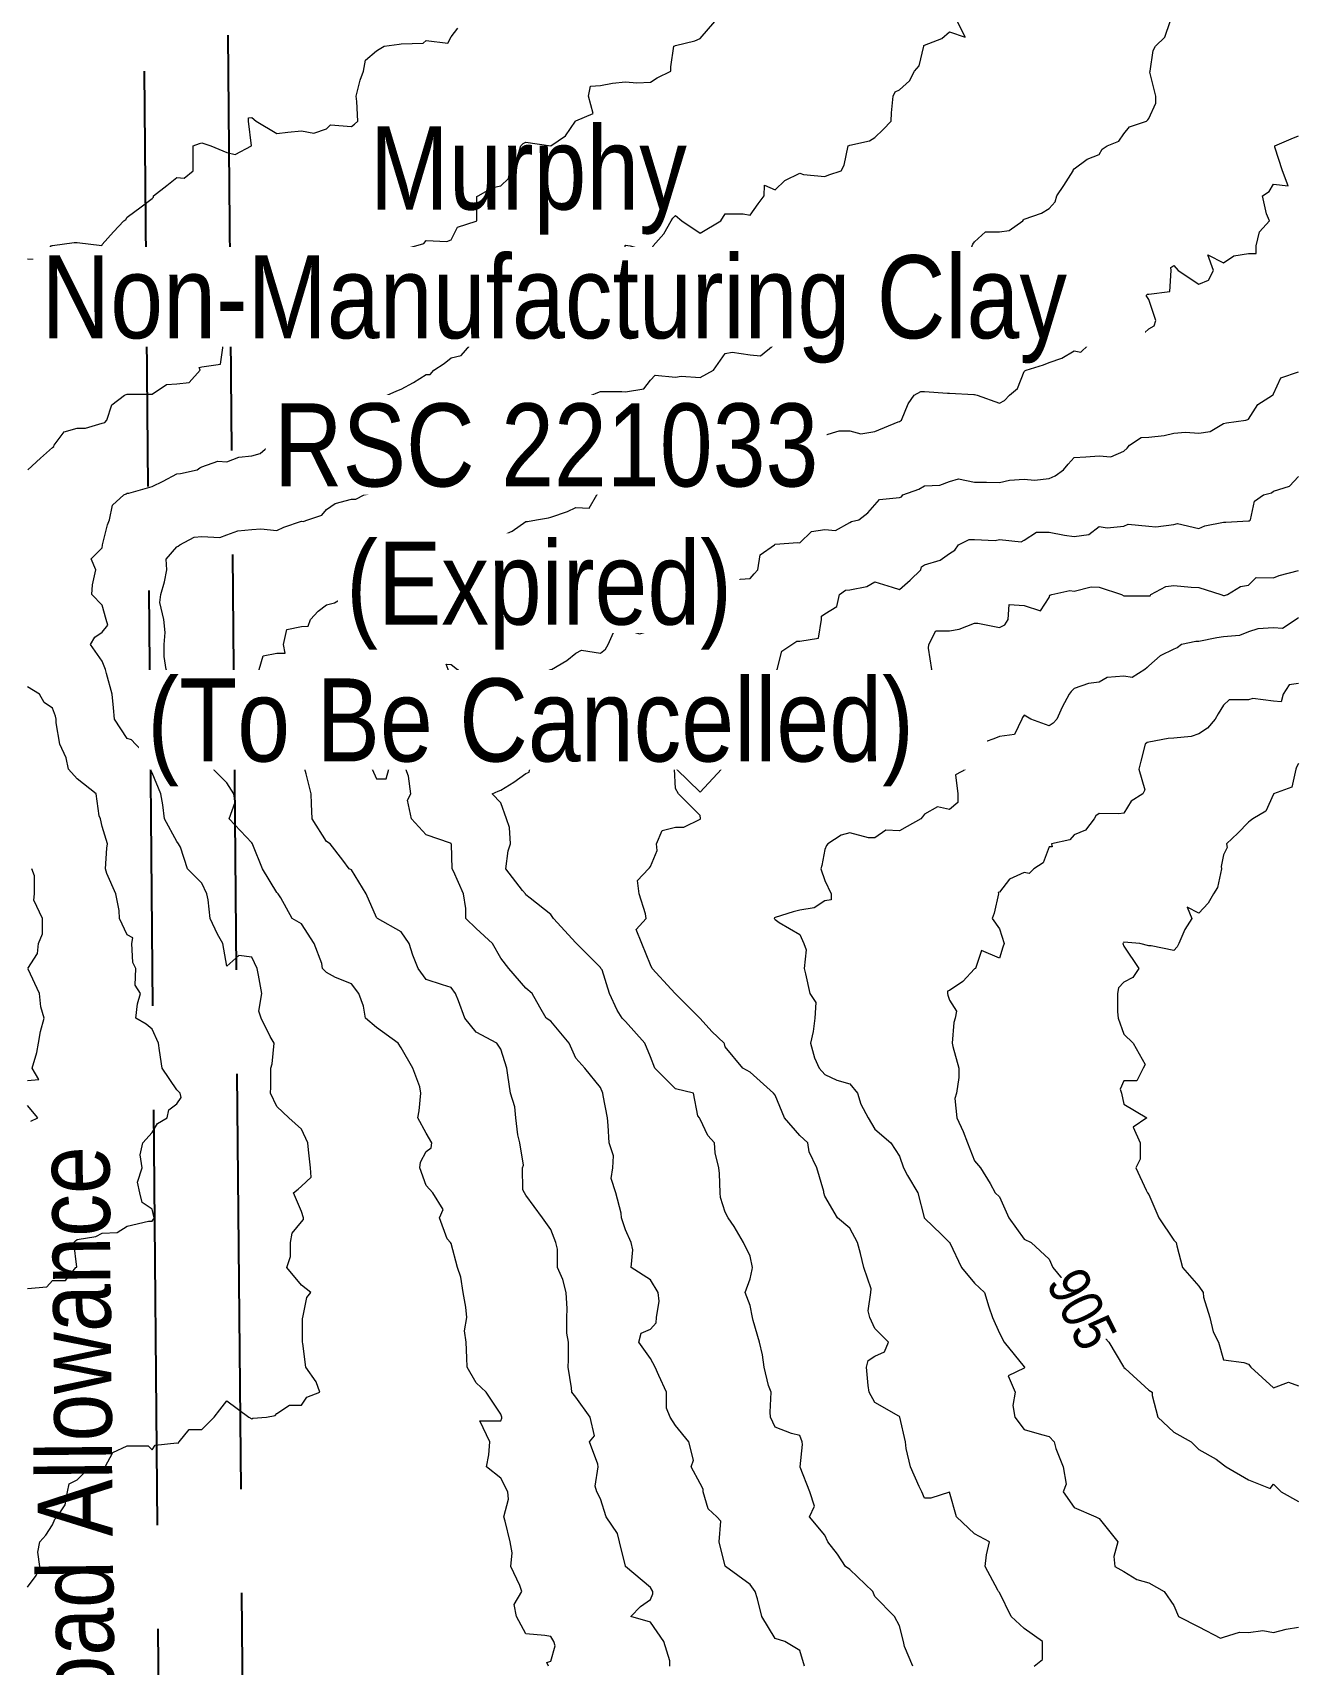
# Model space of a CAD drawing. Extents: x 537850 to 541798, y 6045627 to 6050132.
# Drawn here: x 540698.9 to 540851.3, y 6047220.2 to 6047416.6 of the extents above; entities that cross this region are included whole.
import ezdxf
from ezdxf.enums import TextEntityAlignment as Align

# ---------------------------------------------------------------- set-up
doc = ezdxf.new("R2010")
doc.units = 0
doc.header["$LTSCALE"] = 5
doc.linetypes.add('DASHED2', pattern=[9.525, 6.35, -3.175])
doc.linetypes.add('foc-UNSURVEYED', pattern=[12.5, 10, -2.5])
doc.layers.add('C-WS-T', color=13, linetype='Continuous', lineweight=9)
doc.layers.add('Contour_Line_Intermediate', color=7, linetype='DASHED2', true_color=0xd9d9d9)
doc.layers.add('Contour_Line_Major', color=7, linetype='Continuous', true_color=0x6b6b6b)
doc.layers.add('L-ROAD-T', color=7, linetype='Continuous')
doc.layers.add('L-USEC', color=7, linetype='foc-UNSURVEYED')
doc.styles.add('80L', font='ARIALN.TTF', dxfattribs={"height": 10})
doc.styles.get("Standard").update_dxf_attribs({"font": 'ARIALN.TTF'})

msp = doc.modelspace()

# ---------------------------------------------------------------- linework, layer by layer
at = {"layer": 'Contour_Line_Intermediate', "linetype": 'Continuous', "lineweight": 13, "flags": 128}
for points, elevation in [([(540698.292, 6047229.545), (540699.349, 6047230.954), (540699.789, 6047232.011), (540699.553, 6047233.749), (540699.787, 6047235.011), (540700.51, 6047235.792), (540701.292, 6047237.04), (540701.569, 6047237.733), (540701.846, 6047238.011), (540702.843, 6047239.459), (540703.125, 6047241.01), (540703.32, 6047241.982), (540704.291, 6047242.468), (540705.063, 6047243.239), (540707.291, 6047243.753), (540708.029, 6047243.272), (540707.642, 6047244.01), (540708.553, 6047245.748), (540710.291, 6047246.535), (540712.816, 6047246.535), (540713.291, 6047246.06), (540713.681, 6047246.62), (540716.291, 6047246.898), (540716.428, 6047246.873), (540716.538, 6047247.01), (540717.768, 6047248.533), (540719.291, 6047248.533), (540720.031, 6047249.27), (540720.774, 6047250.01), (540721.437, 6047250.863), (540722.291, 6047251.96), (540724.945, 6047250.01), (540725.29, 6047249.78), (540725.403, 6047249.897), (540727.065, 6047250.01), (540728.115, 6047250.185), (540728.29, 6047250.419), (540729.845, 6047251.455), (540731.29, 6047251.455), (540731.911, 6047252.388), (540733.505, 6047253.01), (540733.048, 6047254.252), (540731.789, 6047256.01), (540731.422, 6047258.878), (540731.392, 6047259.01), (540731.392, 6047261.908), (540731.444, 6047262.009), (540731.913, 6047264.387), (540732.383, 6047265.009), (540731.29, 6047265.875), (540729.511, 6047268.009), (540729.956, 6047269.343), (540729.956, 6047271.009), (540730.143, 6047272.157), (540731.29, 6047273.491), (540731.507, 6047273.792), (540731.508, 6047274.009), (540731.29, 6047274.75), (540730.322, 6047277.009), (540730.858, 6047277.441), (540731.29, 6047277.788), (540732.431, 6047278.868), (540732.36, 6047280.008), (540732.119, 6047282.179), (540732.027, 6047283.008), (540731.29, 6047284.669), (540729.759, 6047286.008), (540728.29, 6047287.408), (540727.556, 6047289.008), (540727.599, 6047289.699), (540727.599, 6047292.008), (540727.756, 6047292.542), (540728.003, 6047295.008), (540727.501, 6047295.797), (540726.438, 6047298.008), (540726.136, 6047298.853), (540726.51, 6047301.007), (540726.092, 6047303.206), (540725.94, 6047304.007), (540725.29, 6047305.365), (540723.717, 6047305.581), (540722.291, 6047304.3), (540721.807, 6047307.007), (540721.163, 6047308.135), (540720.267, 6047310.007), (540720.03, 6047312.268), (540719.876, 6047313.007), (540719.291, 6047314.275), (540717.559, 6047316.007), (540716.694, 6047318.604), (540716.47, 6047319.007), (540716.291, 6047319.303), (540714.779, 6047322.006), (540714.605, 6047323.692), (540714.36, 6047325.006), (540713.291, 6047327.547), (540713.138, 6047327.853), (540713.032, 6047328.006), (540712.285, 6047330), (540711.279, 6047331.006), (540710.809, 6047331.523), (540710.291, 6047331.685), (540708.782, 6047334.006), (540708.651, 6047335.365), (540708.501, 6047337.006), (540707.793, 6047339.504), (540707.683, 6047340.006), (540707.291, 6047340.993), (540705.898, 6047343.005), (540706.404, 6047343.892), (540707.291, 6047344.464), (540707.971, 6047345.325), (540707.769, 6047346.005), (540707.291, 6047347.745), (540706.031, 6047349.005), (540706.135, 6047350.161), (540706.501, 6047352.005), (540705.974, 6047353.322), (540707.291, 6047354.639), (540707.329, 6047354.967), (540707.343, 6047355.005), (540707.908, 6047357.388), (540708.18, 6047358.005), (540708.532, 6047359.764), (540709.872, 6047361.005), (540710.156, 6047361.139), (540710.291, 6047361.213), (540710.51, 6047361.223), (540713.291, 6047362.018), (540714.631, 6047362.664), (540716.291, 6047363.556), (540716.708, 6047363.587), (540718.714, 6047364.004), (540719.05, 6047364.245), (540719.291, 6047364.365), (540721.21, 6047365.085), (540722.291, 6047364.995), (540723.748, 6047365.546), (540725.29, 6047365.705), (540726.316, 6047365.979), (540727.456, 6047367.004), (540728.29, 6047367.477), (540729.566, 6047368.28), (540731.29, 6047369.274), (540733.319, 6047369.033), (540734.29, 6047369.403), (540735.662, 6047370.004), (540736.476, 6047370.818), (540737.29, 6047371.795), (540738.631, 6047371.663), (540740.29, 6047371.874), (540740.985, 6047372.308), (540741.582, 6047373.004), (540742.762, 6047373.532), (540743.29, 6047373.722), (540744.771, 6047374.523), (540746.289, 6047375.494), (540746.787, 6047375.506), (540747.211, 6047376.004), (540748.459, 6047376.834), (540749.289, 6047377.503), (540750.49, 6047377.803), (540751.541, 6047379.004), (540751.99, 6047379.303), (540752.289, 6047379.289), (540755.004, 6047379.289), (540755.289, 6047379.431), (540756.742, 6047380.55), (540758.289, 6047381.741), (540758.505, 6047381.788), (540758.813, 6047382.004), (540760.115, 6047383.177), (540761.289, 6047383.477), (540762.33, 6047383.962), (540764.289, 6047384.805), (540764.505, 6047384.787), (540766.676, 6047385.003), (540767.241, 6047385.051), (540767.288, 6047385.616), (540767.459, 6047387.833), (540770.288, 6047387.833), (540770.403, 6047387.889), (540770.905, 6047388.003), (540770.288, 6047390.39), (540770.237, 6047391.003), (540770.262, 6047391.029), (540770.288, 6047391.061), (540770.834, 6047391.003), (540773.288, 6047390.314), (540773.518, 6047390.774), (540773.594, 6047391.003), (540774.881, 6047392.41), (540775.783, 6047394.003), (540775.995, 6047394.295), (540776.288, 6047394.62), (540777.082, 6047394.003), (540779.288, 6047392.493), (540781.753, 6047394.003), (540782.288, 6047394.841), (540784.45, 6047394.841), (540785.288, 6047394.673), (540786.27, 6047396.02), (540786.988, 6047397.003), (540787.007, 6047398.284), (540788.287, 6047397.715), (540789.455, 6047398.836), (540791.287, 6047399.724), (540791.725, 6047399.565), (540794.287, 6047399.342), (540794.758, 6047399.531), (540796.24, 6047400.003), (540796.595, 6047400.694), (540797.068, 6047403.003), (540797.215, 6047403.075), (540797.287, 6047403.085), (540799.657, 6047403.632), (540800.287, 6047404.01), (540801.283, 6047405.006), (540802.279, 6047406.002), (540802.285, 6047407.004), (540802.52, 6047409.002), (540802.756, 6047409.533), (540803.287, 6047409.769), (540804.452, 6047410.837), (540805.075, 6047412.002), (540805.645, 6047412.643), (540806.193, 6047415.002), (540806.177, 6047415.112), (540806.286, 6047415.152), (540808.369, 6047415.92), (540809.286, 6047416.74), (540811.175, 6047416.113), (540810.244, 6047418.002)], 911.956), ([(540698.292, 6047389.412), (540699.946, 6047389.349), (540701.125, 6047391.003), (540701.264, 6047391.031), (540701.292, 6047391.035), (540703.906, 6047391.389), (540704.291, 6047391.389), (540707.26, 6047391.035), (540707.291, 6047391.126), (540708.641, 6047392.653), (540709.892, 6047394.003), (540710.127, 6047394.167), (540710.291, 6047394.422), (540711.965, 6047395.677), (540713.291, 6047396.671), (540713.461, 6047396.833), (540713.461, 6047397.003), (540715.048, 6047398.246), (540716.291, 6047399.222), (540717.158, 6047399.135), (540718.234, 6047400.003), (540718.234, 6047401.06), (540718.234, 6047403.003), (540719.009, 6047403.285), (540719.291, 6047403.387), (540720.348, 6047403.003), (540722.291, 6047402.225), (540723.31, 6047401.983), (540725.252, 6047403.003), (540725.275, 6047403.018), (540724.883, 6047406.002), (540724.916, 6047406.377), (540725.29, 6047406.42), (540725.808, 6047406.002), (540728.29, 6047404.513), (540729.644, 6047404.649), (540731.29, 6047404.813), (540732.76, 6047404.533), (540734.29, 6047405.066), (540734.758, 6047405.534), (540737.29, 6047405.339), (540737.659, 6047405.633), (540738.051, 6047406.002), (540737.942, 6047408.35), (540737.873, 6047409.002), (540738.353, 6047410.939), (540738.737, 6047412.002), (540738.974, 6047413.318), (540740.29, 6047414.463), (540740.633, 6047414.659), (540741.232, 6047415.002), (540743.053, 6047415.239), (540743.29, 6047415.279), (540745.925, 6047415.367), (540746.289, 6047415.714), (540748.897, 6047415.394), (540749.289, 6047416.158), (540750.098, 6047417.193)], 913.956), ([(540698.32, 6047364.004), (540699.876, 6047365.42), (540701.292, 6047366.709), (540701.465, 6047366.83), (540701.519, 6047367.004), (540702.705, 6047368.591), (540704.291, 6047369.039), (540705.257, 6047369.039), (540707.291, 6047369.632), (540707.588, 6047369.707), (540707.841, 6047370.004), (540708.439, 6047371.856), (540709.96, 6047373.004), (540710.191, 6047373.104), (540710.291, 6047373.139), (540710.408, 6047373.121), (540713.291, 6047373.121), (540715.01, 6047374.285), (540716.291, 6047374.36), (540717.75, 6047374.545), (540719.073, 6047376.004), (540718.952, 6047376.343), (540719.291, 6047376.439), (540721.534, 6047376.76), (540721.855, 6047379.004), (540722.169, 6047379.126), (540722.291, 6047379.194), (540725.035, 6047379.259), (540725.29, 6047379.352), (540727.563, 6047379.731), (540728.29, 6047380.276), (540729.442, 6047380.852), (540730.593, 6047382.004), (540731.026, 6047382.268), (540731.29, 6047382.477), (540733.053, 6047383.24), (540734.29, 6047383.523), (540735.77, 6047383.523), (540737.29, 6047383.389), (540738.008, 6047384.285), (540738.286, 6047385.003), (540738.17, 6047387.123), (540740.151, 6047388.003), (540740.218, 6047388.075), (540740.29, 6047388.109), (540741.737, 6047389.556), (540743.29, 6047390.419), (540743.665, 6047390.628), (540745.041, 6047391.003), (540746.024, 6047391.269), (540746.289, 6047391.617), (540748.789, 6047391.503), (540749.289, 6047391.708), (540750.071, 6047393.221), (540752.289, 6047393.95), (540752.321, 6047393.971), (540752.37, 6047394.003), (540752.37, 6047396.922), (540752.532, 6047397.003), (540754.305, 6047397.987), (540755.289, 6047398.2), (540756.186, 6047399.106), (540756.353, 6047400.003), (540757.109, 6047401.182), (540757.667, 6047403.003), (540757.981, 6047403.31), (540758.289, 6047403.471), (540761.28, 6047403.011), (540761.289, 6047403.012), (540763.047, 6047404.244), (540764.276, 6047406.002), (540764.28, 6047406.011), (540764.289, 6047406.02), (540766.394, 6047406.897), (540765.824, 6047409.002), (540766.082, 6047410.208), (540767.288, 6047410.284), (540768.735, 6047410.555), (540770.288, 6047410.738), (540771.667, 6047410.623), (540773.288, 6047410.687), (540774.078, 6047411.213), (540775.755, 6047412.002), (540775.755, 6047412.535), (540776.107, 6047415.002), (540776.224, 6047415.066), (540776.288, 6047415.101), (540778.636, 6047415.654), (540779.288, 6047415.958), (540781.048, 6047418.002)], 912.956), ([(540761.022, 6047220.011), (540760.822, 6047220.479), (540761.289, 6047220.634), (540761.81, 6047222.49), (540761.651, 6047223.011), (540761.289, 6047223.602), (540760.581, 6047223.719), (540758.289, 6047223.926), (540757.146, 6047226.011), (540756.864, 6047227.436), (540757.79, 6047229.011), (540757.564, 6047229.736), (540756.495, 6047232.011), (540756.62, 6047233.679), (540756.389, 6047235.011), (540755.815, 6047237.484), (540755.633, 6047238.011), (540756.185, 6047240.114), (540756.104, 6047241.01), (540755.289, 6047242.645), (540753.551, 6047244.01), (540753.819, 6047245.481), (540753.946, 6047247.01), (540752.741, 6047249.558), (540755.289, 6047249.558), (540755.411, 6047249.888), (540755.395, 6047250.01), (540755.289, 6047250.367), (540753.527, 6047253.01), (540752.289, 6047254.139), (540751.219, 6047256.01), (540751.171, 6047257.128), (540751.089, 6047259.01), (540750.908, 6047260.39), (540751.194, 6047262.009), (540751.047, 6047263.252), (540750.752, 6047265.009), (540750.445, 6047266.854), (540750.043, 6047268.009), (540749.289, 6047270.898), (540749.232, 6047271.009), (540748.824, 6047271.474), (540747.892, 6047274.009), (540748.318, 6047274.98), (540747.092, 6047277.009), (540746.289, 6047277.894), (540745.534, 6047280.008), (540745.6, 6047280.698), (540746.289, 6047281.99), (540746.874, 6047282.424), (540746.972, 6047283.008), (540746.289, 6047284.172), (540745.301, 6047286.008), (540745.444, 6047286.853), (540745.63, 6047289.008), (540745.52, 6047289.777), (540744.698, 6047292.008), (540743.29, 6047294.442), (540742.9, 6047295.008), (540740.29, 6047296.904), (540738.997, 6047298.008), (540738.762, 6047299.48), (540738.183, 6047301.007), (540737.29, 6047302.154), (540735.36, 6047302.937), (540734.29, 6047303.527), (540733.818, 6047304.007), (540733.713, 6047304.584), (540732.815, 6047307.007), (540731.29, 6047309.36), (540730.157, 6047310.007), (540728.784, 6047312.513), (540728.489, 6047313.007), (540728.29, 6047313.144), (540726.599, 6047316.007), (540725.428, 6047318.869), (540725.384, 6047319.007), (540725.29, 6047319.143), (540722.553, 6047322.006), (540723.284, 6047324.013), (540723.147, 6047325.006), (540722.291, 6047326.355), (540720.664, 6047328.006), (540720.393, 6047329.904), (540719.799, 6047331.006), (540719.291, 6047332.329), (540717.614, 6047334.006), (540717.286, 6047336.011), (540716.78, 6047337.006), (540716.291, 6047337.526), (540714.989, 6047340.006), (540714.733, 6047341.563), (540714.733, 6047343.005), (540714.849, 6047344.448), (540714.721, 6047346.005), (540714.243, 6047348.053), (540714.333, 6047349.005), (540714.767, 6047350.529), (540715.064, 6047352.005), (540715.007, 6047353.289), (540716.291, 6047354.758), (540716.445, 6047354.85), (540716.644, 6047355.005), (540718.364, 6047355.931), (540719.291, 6047355.98), (540721.428, 6047355.868), (540722.291, 6047356.199), (540723.619, 6047356.677), (540725.29, 6047356.852), (540726.375, 6047356.92), (540728.29, 6047356.718), (540729.163, 6047357.132), (540731.29, 6047357.84), (540731.485, 6047357.809), (540732.028, 6047358.005), (540733.734, 6047358.561), (540734.29, 6047359.256), (540735.312, 6047359.982), (540737.29, 6047360.5), (540737.811, 6047360.483), (540738.81, 6047361.005), (540740.072, 6047361.222), (540740.29, 6047361.335), (540742.81, 6047361.484), (540743.29, 6047361.668), (540745.077, 6047362.217), (540746.289, 6047363.066), (540746.994, 6047363.3), (540749.116, 6047364.004), (540749.227, 6047364.066), (540749.289, 6047364.077), (540751.631, 6047364.663), (540752.289, 6047365.32), (540752.891, 6047366.403), (540755.289, 6047366.587), (540755.541, 6047366.753), (540756.008, 6047367.004), (540757.444, 6047367.849), (540758.289, 6047368.049), (540759.722, 6047368.571), (540761.289, 6047369.619), (540761.535, 6047369.758), (540763.037, 6047370.004), (540764.003, 6047370.29), (540764.289, 6047370.745), (540765.23, 6047372.063), (540766.171, 6047373.004), (540766.969, 6047373.323), (540767.288, 6047373.451), (540769.841, 6047373.451), (540770.288, 6047373.399), (540772.508, 6047373.784), (540773.288, 6047374.81), (540773.872, 6047375.42), (540776.288, 6047375.174), (540776.977, 6047375.315), (540779.288, 6047375.134), (540780.866, 6047376.004), (540782.288, 6047378.01), (540783.116, 6047378.175), (540785.288, 6047377.865), (540786.539, 6047377.752), (540788.067, 6047379.004), (540788.188, 6047379.103), (540788.287, 6047379.074), (540790.485, 6047379.806), (540791.287, 6047380.137), (540793.271, 6047380.02), (540794.287, 6047380.81), (540795.009, 6047381.282), (540796.489, 6047382.004), (540797.042, 6047382.248), (540797.287, 6047382.783), (540798.211, 6047384.08), (540800.287, 6047384.772), (540800.476, 6047384.814), (540803.287, 6047383.63), (540806.078, 6047382.212), (540806.037, 6047385.003), (540806.037, 6047385.253), (540806.286, 6047386.183), (540806.894, 6047387.396), (540809.286, 6047386.2), (540810.402, 6047386.887), (540810.902, 6047388.003), (540811.279, 6047389.011), (540812.022, 6047391.003), (540812.087, 6047391.202), (540812.286, 6047391.458), (540813.625, 6047392.665), (540815.286, 6047392.665), (540816.465, 6047392.824), (540818.108, 6047394.003), (540818.19, 6047394.099), (540818.286, 6047394.181), (540820.358, 6047394.931), (540821.286, 6047395.477), (540821.99, 6047396.299), (540822.201, 6047397.003), (540823.032, 6047398.256), (540824.19, 6047400.003), (540824.19, 6047400.099), (540824.286, 6047400.243), (540825.863, 6047401.426), (540827.285, 6047401.995), (540827.671, 6047402.617), (540828.279, 6047403.003), (540829.69, 6047403.598), (540830.285, 6047404.455), (540830.962, 6047405.326), (540832.994, 6047406.002), (540833.152, 6047406.136), (540833.285, 6047406.314), (540834.131, 6047408.156), (540834.121, 6047409.002), (540833.4, 6047411.887), (540833.433, 6047412.002), (540833.789, 6047414.498), (540834.091, 6047415.002), (540835.205, 6047416.082), (540835.86, 6047418.002)], 910.956), ([(540791.849, 6047220.011), (540791.287, 6047221.92), (540789.468, 6047223.011), (540788.287, 6047223.367), (540786.678, 6047226.011), (540786.158, 6047228.141), (540785.907, 6047229.011), (540785.288, 6047229.873), (540782.322, 6047232.011), (540782.312, 6047232.035), (540782.288, 6047232.063), (540781.571, 6047235.011), (540781.772, 6047237.495), (540781.287, 6047238.011), (540780.224, 6047238.947), (540779.643, 6047241.01), (540779.626, 6047241.348), (540779.288, 6047241.998), (540778.204, 6047244.01), (540778.459, 6047244.839), (540777.893, 6047247.01), (540776.288, 6047248.979), (540775.644, 6047250.01), (540775.214, 6047251.084), (540775.214, 6047253.01), (540774.281, 6047255.017), (540773.85, 6047256.01), (540773.288, 6047257.072), (540771.905, 6047259.01), (540772.171, 6047260.127), (540773.288, 6047260.595), (540773.964, 6047261.333), (540774.029, 6047262.009), (540774.352, 6047263.946), (540774.219, 6047265.009), (540773.288, 6047266.543), (540770.978, 6047268.009), (540771.174, 6047270.124), (540770.949, 6047271.009), (540770.288, 6047272.555), (540769.798, 6047274.009), (540769.743, 6047274.554), (540769.129, 6047277.009), (540768.555, 6047278.742), (540768.74, 6047280.008), (540768.844, 6047281.453), (540768.303, 6047283.008), (540768.212, 6047285.084), (540768.101, 6047286.008), (540767.585, 6047288.711), (540767.561, 6047289.008), (540767.288, 6047289.675), (540765.38, 6047292.008), (540764.289, 6047293.208), (540763.517, 6047295.008), (540761.289, 6047297.668), (540760.736, 6047298.008), (540759.962, 6047299.335), (540759.049, 6047301.007), (540758.289, 6047301.63), (540756.245, 6047304.007), (540755.289, 6047305.252), (540754.286, 6047307.007), (540752.289, 6047308.83), (540751.059, 6047310.007), (540751.08, 6047311.216), (540750.775, 6047313.007), (540749.563, 6047315.733), (540749.41, 6047316.007), (540749.323, 6047318.973), (540749.316, 6047319.007), (540749.289, 6047319.045), (540749.209, 6047319.087), (540746.289, 6047320.087), (540744.536, 6047322.006), (540744.049, 6047324.247), (540744.429, 6047325.006), (540744.155, 6047327.14), (540743.822, 6047328.006), (540743.822, 6047330.473), (540743.766, 6047331.006), (540743.29, 6047332.816), (540741.802, 6047334.006), (540742.919, 6047334.376), (540743.29, 6047334.849), (540744.97, 6047335.325), (540745.464, 6047337.006), (540746.027, 6047337.268), (540746.289, 6047337.418), (540747.366, 6047337.006), (540749.289, 6047335.926), (540750.369, 6047335.926), (540751.87, 6047337.006), (540749.289, 6047339.07), (540748.946, 6047340.006), (540748.676, 6047340.619), (540749.289, 6047340.59), (540750.069, 6047340.006), (540752.289, 6047337.341), (540753.122, 6047339.173), (540755.289, 6047339.673), (540755.467, 6047339.828), (540758.289, 6047339.085), (540759.156, 6047339.138), (540761.289, 6047339.991), (540761.298, 6047339.996), (540761.358, 6047340.006), (540763.203, 6047341.091), (540764.289, 6047341.945), (540764.996, 6047342.298), (540767.288, 6047341.971), (540767.868, 6047342.426), (540768.194, 6047343.005), (540768.843, 6047344.451), (540770.288, 6047344.753), (540771.999, 6047344.295), (540773.288, 6047344.696), (540773.717, 6047345.577), (540774.456, 6047346.005), (540774.995, 6047347.298), (540775.706, 6047349.005), (540776.024, 6047349.269), (540776.288, 6047349.565), (540778.03, 6047350.263), (540779.288, 6047350.263), (540780.896, 6047350.613), (540782.288, 6047350.659), (540783.467, 6047350.826), (540785.288, 6047350.946), (540785.79, 6047351.503), (540786.201, 6047352.005), (540786.506, 6047353.787), (540788.216, 6047355.005), (540788.254, 6047355.038), (540788.287, 6047355.056), (540791.01, 6047355.282), (540791.287, 6047355.217), (540792.681, 6047356.611), (540794.287, 6047356.825), (540795.551, 6047356.74), (540797.287, 6047357.703), (540797.496, 6047357.796), (540798.373, 6047358.005), (540799.44, 6047358.851), (540800.287, 6047359.808), (540800.848, 6047360.443), (540803.287, 6047360.68), (540803.502, 6047360.789), (540803.671, 6047361.005), (540805.591, 6047361.7), (540806.286, 6047362.087), (540808.117, 6047362.174), (540809.286, 6047362.612), (540810.36, 6047362.931), (540812.286, 6047362.542), (540813.749, 6047362.542), (540815.286, 6047362.485), (540816.493, 6047362.798), (540818.286, 6047362.91), (540819.531, 6047362.759), (540821.286, 6047362.978), (540821.998, 6047363.292), (540822.996, 6047364.004), (540823.569, 6047364.721), (540824.286, 6047365.493), (540825.689, 6047365.601), (540827.285, 6047365.723), (540828.721, 6047365.568), (540830.285, 6047366.271), (540830.676, 6047366.613), (540830.937, 6047367.004), (540832.378, 6047367.912), (540833.285, 6047367.953), (540835.146, 6047368.143), (540836.285, 6047368.429), (540837.714, 6047368.575), (540839.285, 6047368.442), (540840.671, 6047368.618), (540842.285, 6047369.588), (540842.613, 6047369.676), (540844.953, 6047370.004), (540845.216, 6047370.073), (540845.285, 6047370.127), (540846.404, 6047371.885), (540848.162, 6047373.004), (540848.239, 6047373.049), (540848.284, 6047373.175), (540849.173, 6047375.116), (540851.284, 6047375.818)], 908.956), ([(540804.877, 6047220.011), (540803.889, 6047222.409), (540803.732, 6047223.011), (540803.287, 6047224.871), (540802.685, 6047226.011), (540800.287, 6047228.409), (540800.065, 6047229.011), (540797.287, 6047231.672), (540796.75, 6047232.011), (540795.79, 6047233.514), (540794.621, 6047235.011), (540794.287, 6047235.78), (540792.429, 6047238.011), (540793.016, 6047239.281), (540792.454, 6047241.01), (540791.309, 6047243.988), (540791.296, 6047244.01), (540791.581, 6047246.716), (540791.544, 6047247.01), (540791.287, 6047247.772), (540790.275, 6047248.023), (540788.287, 6047248.81), (540787.757, 6047250.01), (540787.706, 6047250.592), (540787.827, 6047253.01), (540787.494, 6047253.803), (540786.986, 6047256.01), (540786.785, 6047257.512), (540786.431, 6047259.01), (540785.653, 6047261.643), (540785.562, 6047262.009), (540785.288, 6047263.429), (540784.68, 6047265.009), (540785.288, 6047266.628), (540785.538, 6047267.759), (540785.554, 6047268.009), (540785.288, 6047269.39), (540784.478, 6047271.009), (540783.364, 6047272.933), (540782.627, 6047274.009), (540782.288, 6047274.688), (540781.706, 6047276.427), (540781.667, 6047277.009), (540781.618, 6047279.339), (540781.503, 6047280.008), (540781.089, 6047281.81), (540781.009, 6047283.008), (540780.179, 6047283.9), (540779.288, 6047285.884), (540779.186, 6047286.008), (540779.009, 6047286.287), (540778.469, 6047289.008), (540776.288, 6047289.527), (540773.807, 6047292.008), (540773.288, 6047293.371), (540772.612, 6047295.008), (540770.288, 6047297.605), (540769.878, 6047298.008), (540769.292, 6047299.004), (540768.367, 6047301.007), (540767.466, 6047303.829), (540767.329, 6047304.007), (540767.288, 6047304.12), (540764.401, 6047307.007), (540764.289, 6047307.082), (540761.598, 6047310.007), (540761.289, 6047310.517), (540758.814, 6047312.481), (540758.289, 6047312.869), (540758.226, 6047313.007), (540757.901, 6047313.395), (540755.888, 6047316.007), (540756.143, 6047318.153), (540756.451, 6047319.007), (540756.334, 6047320.961), (540755.961, 6047322.006), (540755.289, 6047323.954), (540754.236, 6047325.006), (540754.944, 6047325.352), (540755.289, 6047325.457), (540756.853, 6047326.442), (540758.289, 6047327.459), (540758.667, 6047327.628), (540758.763, 6047328.006), (540759.124, 6047330.171), (540759.637, 6047331.006), (540760.596, 6047331.699), (540761.289, 6047331.746), (540763.584, 6047331.711), (540764.289, 6047332.682), (540765.083, 6047333.211), (540767.288, 6047333.211), (540767.785, 6047333.509), (540769.936, 6047334.006), (540770.18, 6047334.114), (540770.288, 6047334.151), (540772.331, 6047334.963), (540773.288, 6047335.06), (540774.596, 6047335.698), (540775.399, 6047337.006), (540775.88, 6047337.414), (540776.288, 6047337.635), (540778.395, 6047337.899), (540779.288, 6047337.867), (540780.598, 6047338.316), (540782.288, 6047338.452), (540783.842, 6047338.452), (540785.288, 6047338.383), (540786.353, 6047338.941), (540788.287, 6047339.82), (540788.434, 6047339.859), (540788.543, 6047340.006), (540789.092, 6047342.201), (540790.299, 6047343.005), (540790.894, 6047343.399), (540791.287, 6047343.42), (540793.522, 6047343.771), (540793.886, 6047346.005), (540793.886, 6047346.407), (540794.287, 6047346.699), (540795.734, 6047347.558), (540796.033, 6047349.005), (540796.764, 6047349.528), (540797.287, 6047349.577), (540799.331, 6047349.961), (540800.287, 6047350.522), (540802.385, 6047349.907), (540803.287, 6047349.617), (540804.533, 6047350.758), (540805.849, 6047352.005), (540805.927, 6047352.365), (540806.286, 6047352.601), (540808.144, 6047353.147), (540809.286, 6047353.938), (540809.922, 6047354.37), (540810.367, 6047355.005), (540811.668, 6047355.623), (540812.286, 6047355.653), (540814.769, 6047355.522), (540815.286, 6047355.647), (540817.916, 6047355.375), (540818.286, 6047355.539), (540819.761, 6047356.529), (540821.286, 6047356.533), (540823.126, 6047356.165), (540824.286, 6047355.999), (540826.04, 6047356.25), (540827.285, 6047357.218), (540828.262, 6047357.029), (540830.285, 6047357.262), (540830.794, 6047357.496), (540833.285, 6047357.259), (540834.139, 6047357.151), (540836.285, 6047357.462), (540836.719, 6047357.571), (540839.285, 6047356.979), (540840.006, 6047357.284), (540842.285, 6047357.725), (540842.549, 6047357.741), (540845.285, 6047357.904), (540845.396, 6047357.893), (540845.508, 6047358.005), (540846.02, 6047360.269), (540847.088, 6047361.005), (540848.045, 6047361.244), (540848.284, 6047361.445), (540850.229, 6047362.06), (540851.284, 6047363.202)], 907.956), ([(540819.478, 6047220.011), (540820.486, 6047220.812), (540820.486, 6047223.011), (540818.286, 6047224.546), (540816.717, 6047226.011), (540815.286, 6047228.874), (540815.195, 6047229.011), (540815.106, 6047229.191), (540813.578, 6047232.011), (540813.722, 6047233.446), (540814.113, 6047235.011), (540812.286, 6047235.964), (540810.12, 6047238.011), (540809.286, 6047240.964), (540807.059, 6047240.238), (540806.286, 6047240.238), (540805.951, 6047241.01), (540805.641, 6047241.655), (540804.579, 6047244.01), (540804.082, 6047246.215), (540803.981, 6047247.01), (540803.308, 6047249.988), (540803.304, 6047250.01), (540803.287, 6047250.063), (540803.198, 6047250.098), (540800.287, 6047251.762), (540799.615, 6047253.01), (540799.488, 6047253.809), (540799.291, 6047256.01), (540799.49, 6047256.806), (540800.287, 6047257.337), (540801.444, 6047257.852), (540801.959, 6047259.01), (540800.287, 6047260.682), (540799.689, 6047262.009), (540799.484, 6047262.812), (540799.803, 6047265.009), (540799.837, 6047265.459), (540798.987, 6047268.009), (540798.581, 6047269.715), (540798.228, 6047271.009), (540797.287, 6047272.728), (540795.787, 6047274.009), (540794.287, 6047276.581), (540794.171, 6047277.009), (540794.149, 6047277.147), (540793.332, 6047280.008), (540792.377, 6047281.919), (540792.231, 6047283.008), (540791.287, 6047283.893), (540789.408, 6047286.008), (540788.287, 6047288.757), (540788.101, 6047289.008), (540785.288, 6047291.538), (540784.425, 6047292.008), (540782.288, 6047294.572), (540782.208, 6047294.928), (540782.162, 6047295.008), (540780.692, 6047296.412), (540779.288, 6047297.971), (540779.236, 6047298.008), (540776.288, 6047300.956), (540776.258, 6047301.007), (540775.785, 6047301.51), (540773.481, 6047304.007), (540773.288, 6047304.449), (540772.265, 6047307.007), (540771.582, 6047308.713), (540772.76, 6047310.007), (540772.701, 6047310.594), (540771.933, 6047313.007), (540771.717, 6047314.578), (540773.037, 6047316.007), (540773.158, 6047316.137), (540773.288, 6047316.278), (540774.107, 6047318.188), (540774.032, 6047319.007), (540774.677, 6047320.617), (540776.288, 6047321.007), (540777.287, 6047321.007), (540779.288, 6047321.96), (540779.324, 6047322.006), (540779.319, 6047322.037), (540779.288, 6047322.401), (540776.682, 6047325.006), (540776.288, 6047325.648), (540776.198, 6047328.006), (540776.222, 6047328.072), (540776.288, 6047328.079), (540776.419, 6047328.006), (540779.288, 6047325.235), (540781.835, 6047328.006), (540782.288, 6047329.408), (540783.886, 6047329.408), (540785.288, 6047328.807), (540786.187, 6047330.106), (540787.452, 6047331.006), (540788.006, 6047331.287), (540788.287, 6047331.402), (540791.26, 6047331.006), (540791.287, 6047331.001), (540791.291, 6047331.002), (540791.293, 6047331.006), (540792.79, 6047332.503), (540794.287, 6047332.931), (540795.255, 6047333.038), (540797.287, 6047333.112), (540797.802, 6047333.49), (540797.957, 6047334.006), (540798.185, 6047336.108), (540800.287, 6047336.316), (540801.052, 6047336.24), (540803.069, 6047337.006), (540803.235, 6047337.058), (540803.287, 6047337.127), (540804.644, 6047338.648), (540806.286, 6047339.245), (540806.847, 6047339.445), (540807.174, 6047340.006), (540806.752, 6047342.54), (540806.803, 6047343.005), (540807.643, 6047344.649), (540809.286, 6047344.649), (540810.455, 6047344.837), (540812.286, 6047345.58), (540812.711, 6047345.58), (540815.286, 6047345.037), (540815.935, 6047345.357), (540816.345, 6047346.005), (540816.484, 6047347.807), (540818.286, 6047347.687), (540820.234, 6047347.057), (540821.286, 6047348.675), (540821.355, 6047348.936), (540821.616, 6047349.005), (540823.784, 6047349.507), (540824.286, 6047349.411), (540826.334, 6047349.957), (540827.285, 6047349.903), (540829.998, 6047349.005), (540830.285, 6047348.852), (540830.438, 6047348.852), (540833.285, 6047348.852), (540833.453, 6047348.837), (540833.543, 6047349.005), (540835.324, 6047349.966), (540836.285, 6047350.093), (540838.389, 6047349.901), (540839.285, 6047349.872), (540841.952, 6047349.005), (540842.285, 6047348.877), (540842.374, 6047348.916), (540842.747, 6047349.005), (540844.324, 6047349.966), (540845.285, 6047350.136), (540846.223, 6047351.067), (540848.284, 6047351.005), (540848.988, 6047351.302), (540851.284, 6047351.921)], 906.956), ([(540851.284, 6047346.221), (540851.173, 6047346.117), (540851.036, 6047346.005), (540849.365, 6047344.925), (540848.284, 6047344.986), (540846.41, 6047344.88), (540845.285, 6047344.519), (540844.202, 6047344.088), (540842.285, 6047343.926), (540841.476, 6047343.814), (540839.285, 6047343.366), (540838.935, 6047343.356), (540837.228, 6047343.005), (540836.689, 6047342.601), (540836.285, 6047342.44), (540834.656, 6047341.634), (540833.285, 6047340.445), (540833.078, 6047340.212), (540832.783, 6047340.006), (540831.257, 6047339.034), (540830.285, 6047339.173), (540828.248, 6047339.043), (540827.285, 6047338.469), (540826.005, 6047338.286), (540824.286, 6047337.713), (540823.932, 6047337.359), (540823.679, 6047337.006), (540822.838, 6047335.454), (540822.202, 6047334.006), (540821.777, 6047333.515), (540821.286, 6047333.198), (540819.09, 6047334.006), (540818.286, 6047334.507), (540818.067, 6047334.224), (540817.99, 6047334.006), (540817.124, 6047332.168), (540815.286, 6047331.917), (540814.64, 6047331.653), (540812.782, 6047331.006), (540812.55, 6047330.742), (540812.286, 6047330.015), (540811.783, 6047328.51), (540811.277, 6047328.006), (540810, 6047327.293), (540810.304, 6047325.006), (540810.304, 6047323.989), (540809.286, 6047323.144), (540807.839, 6047323.454), (540806.286, 6047322.566), (540806.054, 6047322.239), (540805.845, 6047322.006), (540804.2, 6047321.093), (540803.287, 6047320.562), (540801.625, 6047320.668), (540800.287, 6047319.746), (540799.548, 6047319.746), (540797.287, 6047320.325), (540796.247, 6047320.047), (540794.633, 6047319.007), (540794.492, 6047318.801), (540794.287, 6047318.335), (540793.899, 6047316.395), (540793.788, 6047316.007), (540794.287, 6047314.609), (540795.028, 6047313.007), (540795.047, 6047312.247), (540794.287, 6047312.131), (540793.004, 6047311.29), (540791.287, 6047311.029), (540790.455, 6047310.839), (540788.287, 6047310.125), (540788.212, 6047310.082), (540788.179, 6047310.007), (540788.287, 6047309.888), (540788.763, 6047309.531), (540791.287, 6047308.089), (540791.76, 6047307.007), (540792.044, 6047306.25), (540791.795, 6047304.007), (540791.938, 6047303.357), (540792.455, 6047301.007), (540793.188, 6047299.908), (540793.069, 6047298.008), (540792.861, 6047296.434), (540792.565, 6047295.008), (540793.029, 6047293.266), (540793.595, 6047292.008), (540794.287, 6047291.239), (540795.743, 6047290.552), (540797.287, 6047290.137), (540798.204, 6047289.008), (540798.604, 6047287.691), (540799.506, 6047286.008), (540800.287, 6047284.67), (540802.225, 6047283.008), (540803.287, 6047281.416), (540803.744, 6047280.008), (540804.226, 6047279.069), (540805.466, 6047277.009), (540806.254, 6047274.041), (540806.253, 6047274.009), (540806.286, 6047273.959), (540808.304, 6047271.992), (540809.286, 6047271.037), (540809.307, 6047271.009), (540809.326, 6047270.97), (540810.733, 6047268.009), (540812.286, 6047266.142), (540813.506, 6047265.009), (540814.025, 6047263.27), (540814.465, 6047262.009), (540815.286, 6047260.093), (540815.877, 6047259.01), (540818.286, 6047256.065), (540818.357, 6047256.01), (540818.325, 6047255.971), (540818.286, 6047255.891), (540816.338, 6047254.957), (540817.192, 6047253.01), (540816.899, 6047251.397), (540817.159, 6047250.01), (540818.286, 6047248.525), (540820.378, 6047247.918), (540821.286, 6047247.653), (540821.888, 6047247.01), (540822.069, 6047246.227), (540822.982, 6047244.01), (540823.345, 6047241.951), (540822.969, 6047241.01), (540824.286, 6047239.127), (540826.889, 6047238.011), (540827.285, 6047237.812), (540829.568, 6047235.011), (540829.08, 6047233.216), (540829.196, 6047232.011), (540830.285, 6047231.426), (540831.832, 6047230.464), (540833.285, 6047230.041), (540835.118, 6047229.011), (540836.285, 6047227.321), (540836.867, 6047226.011), (540839.285, 6047224.756), (540841.897, 6047223.399), (540842.285, 6047223.522), (540844.191, 6047224.105), (540845.285, 6047224.099), (540846.991, 6047224.304), (540848.284, 6047224.076), (540849.814, 6047224.481), (540851.284, 6047224.72)], 905.957), ([(540698.292, 6047265.465), (540700.631, 6047265.67), (540701.292, 6047266.446), (540702.855, 6047266.446), (540704.106, 6047268.009), (540704.23, 6047268.071), (540703.884, 6047271.009), (540704.062, 6047271.239), (540704.291, 6047271.391), (540706.538, 6047271.762), (540707.291, 6047272.134), (540709.078, 6047272.222), (540710.291, 6047273.006), (540712.858, 6047273.576), (540713.291, 6047273.576), (540713.469, 6047273.83), (540713.528, 6047274.009), (540713.291, 6047275.022), (540712.099, 6047275.817), (540711.801, 6047277.009), (540711.553, 6047278.271), (540712.102, 6047280.008), (540711.876, 6047281.593), (540712.159, 6047283.008), (540713.291, 6047284.266), (540713.953, 6047285.346), (540715.097, 6047286.008), (540715.296, 6047287.003), (540716.291, 6047287.724), (540716.806, 6047288.492), (540716.678, 6047289.008), (540716.291, 6047289.416), (540714.492, 6047292.008), (540714.184, 6047294.114), (540714.083, 6047295.008), (540713.291, 6047296.718), (540712.582, 6047297.299), (540711.324, 6047298.008), (540711.542, 6047299.756), (540711.9, 6047301.007), (540711.265, 6047301.982), (540711.339, 6047304.007), (540710.99, 6047304.706), (540710.854, 6047307.007), (540710.975, 6047307.691), (540710.291, 6047308.071), (540709.388, 6047310.007), (540709.332, 6047310.966), (540708.93, 6047313.007), (540707.853, 6047315.445), (540707.693, 6047316.007), (540707.833, 6047318.465), (540707.936, 6047319.007), (540707.291, 6047321.111), (540707.077, 6047322.006), (540706.933, 6047322.364), (540706.556, 6047325.006), (540704.291, 6047326.834), (540703.221, 6047328.006), (540702.936, 6047329.362), (540702.205, 6047331.006), (540701.731, 6047333.566), (540701.731, 6047334.006), (540701.66, 6047334.374), (540701.292, 6047335.337), (540700.294, 6047336.008), (540699.757, 6047337.006), (540698.292, 6047337.896)], 912.956), ([(540851.284, 6047328.681), (540851.059, 6047328.231), (540850.984, 6047328.006), (540850.478, 6047325.813), (540848.306, 6047325.006), (540848.292, 6047324.998), (540848.284, 6047324.994), (540847.351, 6047322.94), (540845.794, 6047322.006), (540845.5, 6047321.791), (540845.285, 6047321.633), (540844.001, 6047320.29), (540842.617, 6047319.007), (540842.727, 6047318.565), (540842.285, 6047317.665), (540842.009, 6047316.283), (540842.048, 6047316.007), (540841.561, 6047313.731), (540841.054, 6047313.007), (540840.425, 6047311.867), (540839.285, 6047310.653), (540837.904, 6047311.388), (540838.476, 6047310.007), (540837.6, 6047308.692), (540836.878, 6047307.007), (540836.7, 6047306.593), (540836.285, 6047306.178), (540833.559, 6047306.733), (540833.285, 6047306.735), (540832.197, 6047307.007), (540830.285, 6047307.154), (540830.214, 6047307.079), (540830.134, 6047307.007), (540830.285, 6047306.688), (540832.073, 6047304.007), (540831.375, 6047302.918), (540830.285, 6047302.36), (540829.638, 6047301.654), (540829.507, 6047301.007), (540829.507, 6047298.785), (540829.589, 6047298.008), (540830.285, 6047296.107), (540831.377, 6047295.008), (540832.831, 6047292.462), (540832.604, 6047292.008), (540831.833, 6047290.461), (540830.285, 6047290.461), (540829.816, 6047289.478), (540830, 6047289.008), (540830.285, 6047287.679), (540833.024, 6047286.008), (540831.381, 6047284.913), (540832.227, 6047283.008), (540832.227, 6047281.066), (540831.698, 6047280.008), (540832.969, 6047277.325), (540833.119, 6047277.009), (540833.285, 6047276.809), (540834.48, 6047274.009), (540836.285, 6047271.298), (540836.567, 6047271.009), (540836.66, 6047270.634), (540837.316, 6047268.009), (540839.285, 6047265.76), (540839.81, 6047265.009), (540839.87, 6047264.424), (540840.617, 6047262.009), (540841.017, 6047260.277), (540841.651, 6047259.01), (540842.285, 6047256.896), (540844.727, 6047256.567), (540845.285, 6047256.371), (540845.574, 6047256.01), (540848.284, 6047253.53), (540850.1, 6047254.194), (540851.284, 6047253.749)], 903.957), ([(540698.34, 6047304.007), (540699.506, 6047305.792), (540699.61, 6047307.007), (540700.115, 6047308.183), (540700.115, 6047310.007), (540699.061, 6047312.237), (540699.148, 6047313.007), (540699.148, 6047315.15), (540698.816, 6047316.007)], 913.956), ([(540698.292, 6047290.507), (540699.671, 6047290.629), (540698.872, 6047292.008), (540699.415, 6047293.884), (540699.613, 6047295.008), (540699.863, 6047296.437), (540700.316, 6047298.008), (540699.917, 6047299.382), (540699.723, 6047301.007), (540698.373, 6047303.926)], 913.956), ([(540698.693, 6047285.607), (540699.528, 6047286.008), (540698.292, 6047287.501)], 913.956)]:
    msp.add_lwpolyline(points, dxfattribs=dict(at, elevation=elevation))
at = {"layer": 'Contour_Line_Intermediate', "linetype": 'Continuous', "lineweight": 13, "elevation": 908.956, "flags": 128}
msp.add_lwpolyline([(540741.476, 6047326.82), (540741.78, 6047328.006), (540740.29, 6047329.124), (540739.909, 6047328.387), (540739.806, 6047328.006), (540740.29, 6047326.82), (540741.476, 6047326.82)], close=True, dxfattribs=at)
at = {"layer": 'Contour_Line_Major', "linetype": 'Continuous', "lineweight": 15, "flags": 128}
for points, elevation in [([(540775.617, 6047220.011), (540775.617, 6047220.683), (540774.9, 6047223.011), (540773.288, 6047225.337), (540770.915, 6047226.011), (540772.088, 6047227.211), (540773.288, 6047228.034), (540773.581, 6047228.718), (540773.567, 6047229.011), (540773.288, 6047229.492), (540770.301, 6047232.011), (540770.288, 6047232.075), (540769.554, 6047235.011), (540769.309, 6047235.99), (540767.962, 6047238.011), (540767.288, 6047240.174), (540766.82, 6047241.01), (540766.619, 6047241.68), (540767.006, 6047244.01), (540766.95, 6047244.349), (540765.952, 6047247.01), (540766.561, 6047247.737), (540766.048, 6047250.01), (540764.289, 6047252.398), (540763.807, 6047253.01), (540763.778, 6047253.52), (540763.363, 6047256.01), (540763.407, 6047256.891), (540763.407, 6047259.01), (540763.201, 6047260.097), (540763.201, 6047262.009), (540763.27, 6047263.028), (540763.137, 6047265.009), (540762.742, 6047266.556), (540762.086, 6047268.009), (540762.086, 6047270.212), (540761.884, 6047271.009), (540761.289, 6047272.594), (540760.293, 6047274.009), (540758.289, 6047276.729), (540758.127, 6047277.009), (540757.935, 6047277.362), (540757.878, 6047280.008), (540757.985, 6047280.312), (540757.544, 6047283.008), (540757.336, 6047283.961), (540757.085, 6047286.008), (540756.966, 6047287.331), (540756.423, 6047289.008), (540756.128, 6047291.169), (540756.013, 6047292.008), (540755.289, 6047294.282), (540754.781, 6047295.008), (540752.289, 6047296.336), (540750.925, 6047298.008), (540750.198, 6047300.098), (540749.835, 6047301.007), (540749.289, 6047301.704), (540748.247, 6047302.049), (540746.289, 6047302.689), (540745.34, 6047304.007), (540744.687, 6047305.609), (540744.221, 6047307.007), (540743.29, 6047308.405), (540740.441, 6047310.007), (540740.29, 6047310.132), (540739.074, 6047313.007), (540737.29, 6047315.879), (540736.998, 6047316.007), (540736.268, 6047317.028), (540734.729, 6047319.007), (540734.29, 6047319.29), (540732.574, 6047322.006), (540732.493, 6047323.804), (540732.438, 6047325.006), (540731.847, 6047327.449), (540731.686, 6047328.006), (540731.571, 6047330.725), (540731.559, 6047331.006), (540731.29, 6047331.379), (540730.233, 6047332.063), (540728.29, 6047332.841), (540727.605, 6047334.006), (540726.558, 6047335.739), (540725.823, 6047337.006), (540725.968, 6047339.328), (540726.176, 6047340.006), (540726.674, 6047341.622), (540728.29, 6047341.968), (540729.327, 6047341.968), (540729.097, 6047343.005), (540729.509, 6047344.787), (540731.29, 6047345.179), (540732.071, 6047345.224), (540732.375, 6047346.005), (540733.303, 6047346.992), (540734.29, 6047347.77), (540735.265, 6047348.03), (540736.938, 6047349.005), (540737.168, 6047349.127), (540737.29, 6047349.148), (540739.278, 6047350.017), (540740.29, 6047350.555), (540741.943, 6047350.351), (540743.29, 6047349.907), (540744.987, 6047350.307), (540746.289, 6047351.798), (540746.407, 6047351.888), (540746.714, 6047352.005), (540748.518, 6047352.776), (540749.289, 6047352.597), (540750.894, 6047353.4), (540751.697, 6047355.005), (540751.808, 6047355.486), (540752.289, 6047355.647), (540754.466, 6047355.828), (540755.289, 6047356.024), (540756.649, 6047356.645), (540758.289, 6047357.793), (540758.471, 6047357.823), (540759.561, 6047358.005), (540761.03, 6047358.264), (540761.289, 6047358.31), (540763.294, 6047359), (540764.289, 6047359.494), (540765.904, 6047359.389), (540766.848, 6047361.005), (540767.116, 6047361.177), (540767.288, 6047361.177), (540769.89, 6047361.403), (540770.288, 6047361.669), (540772.135, 6047362.158), (540773.288, 6047362.22), (540774.627, 6047362.666), (540776.288, 6047362.998), (540777.247, 6047363.046), (540779.288, 6047363.261), (540781.735, 6047364.004), (540782.288, 6047364.295), (540785.267, 6047364.025), (540785.288, 6047364.045), (540786.085, 6047366.206), (540787.248, 6047367.004), (540788.287, 6047367.373), (540788.77, 6047367.487), (540791.287, 6047367.633), (540791.998, 6047367.715), (540794.287, 6047368.19), (540795.99, 6047368.707), (540797.287, 6047368.733), (540798.625, 6047368.342), (540800.287, 6047368.648), (540803.098, 6047369.815), (540803.287, 6047369.851), (540803.489, 6047370.004), (540804.318, 6047371.973), (540805.048, 6047373.004), (540805.83, 6047373.461), (540806.286, 6047373.467), (540809.031, 6047373.259), (540809.286, 6047373.259), (540812.214, 6047373.076), (540812.286, 6047373.092), (540812.618, 6047373.004), (540815.286, 6047372.051), (540815.921, 6047372.369), (540816.499, 6047373.004), (540817.462, 6047373.828), (540818.286, 6047375.868), (540818.34, 6047375.95), (540818.513, 6047376.004), (540820.618, 6047376.671), (540821.286, 6047376.956), (540822.821, 6047377.468), (540824.286, 6047378.346), (540825.107, 6047378.182), (540825.929, 6047379.004), (540827.077, 6047379.213), (540827.285, 6047379.24), (540829.374, 6047379.915), (540830.285, 6047380.21), (540832.25, 6047380.039), (540833.285, 6047380.981), (540833.928, 6047381.361), (540834.119, 6047382.004), (540833.285, 6047384.507), (540832.966, 6047385.003), (540833.126, 6047385.163), (540833.285, 6047385.175), (540835.793, 6047385.496), (540835.977, 6047388.003), (540835.924, 6047388.365), (540836.285, 6047388.605), (540836.812, 6047388.003), (540839.285, 6047386.355), (540840.449, 6047386.84), (540841.084, 6047388.003), (540840.397, 6047389.891), (540842.285, 6047388.947), (540843.514, 6047389.774), (540845.285, 6047390.076), (540846.212, 6047390.076), (540846.212, 6047391.003), (540846.615, 6047392.672), (540847.827, 6047394.003), (540847.434, 6047394.853), (540846.956, 6047397.003), (540847.774, 6047397.514), (540848.284, 6047398.426), (540850.074, 6047398.213), (540849.388, 6047400.003), (540848.44, 6047402.847), (540848.462, 6047403.003), (540850.425, 6047403.862), (540851.284, 6047404.237)], 909.956), ([(540851.284, 6047338.295), (540850.165, 6047338.125), (540849.435, 6047337.006), (540849.206, 6047336.085), (540848.284, 6047336.197), (540845.788, 6047336.502), (540845.285, 6047336.34), (540842.958, 6047336.333), (540842.285, 6047335.679), (540841.648, 6047334.642), (540841.258, 6047334.006), (540840.361, 6047332.93), (540839.285, 6047332.23), (540838.378, 6047331.913), (540836.285, 6047331.745), (540835.61, 6047331.681), (540833.285, 6047331.239), (540833.094, 6047331.198), (540832.838, 6047331.006), (540832.328, 6047328.964), (540832.088, 6047328.006), (540832.794, 6047325.498), (540832.579, 6047325.006), (540831.145, 6047324.146), (540830.285, 6047322.713), (540829.667, 6047322.625), (540827.285, 6047322.673), (540826.896, 6047322.396), (540826.702, 6047322.006), (540825.657, 6047320.635), (540824.286, 6047320.092), (540823.79, 6047319.502), (540821.549, 6047319.007), (540821.637, 6047318.656), (540821.286, 6047318.656), (540820.58, 6047316.712), (540819.421, 6047316.007), (540818.871, 6047315.422), (540818.286, 6047315.567), (540816.526, 6047314.767), (540815.286, 6047313.173), (540815.141, 6047313.152), (540815.18, 6047313.007), (540814.644, 6047310.649), (540814.42, 6047310.007), (540815.286, 6047308.769), (540815.873, 6047307.007), (540815.711, 6047306.582), (540815.286, 6047305.245), (540813.12, 6047306.174), (540812.399, 6047304.007), (540812.315, 6047303.978), (540812.286, 6047303.947), (540810.877, 6047302.417), (540809.286, 6047301.357), (540809.041, 6047301.253), (540809.062, 6047301.007), (540809.081, 6047300.802), (540809.286, 6047300.187), (540810.136, 6047298.857), (540809.961, 6047298.008), (540809.79, 6047297.504), (540809.623, 6047295.008), (540809.69, 6047294.605), (540810.422, 6047292.008), (540810.422, 6047290.872), (540810.116, 6047289.008), (540809.93, 6047288.364), (540810.167, 6047286.008), (540810.913, 6047284.382), (540811.447, 6047283.008), (540812.286, 6047280.848), (540813.005, 6047280.008), (540814.168, 6047278.127), (540814.787, 6047277.009), (540815.286, 6047276.51), (540816.44, 6047274.009), (540818.286, 6047271.425), (540819.119, 6047271.009), (540821.286, 6047269), (540821.736, 6047268.009), (540823.764, 6047265.531), (540824.17, 6047265.009), (540824.286, 6047264.85), (540825.721, 6047262.009), (540827.285, 6047260.315), (540828.465, 6047259.01), (540830.252, 6047256.043), (540830.274, 6047256.01), (540830.285, 6047255.988), (540830.433, 6047255.862), (540833.285, 6047253.265), (540833.679, 6047253.01), (540833.679, 6047252.616), (540834.357, 6047250.01), (540836.285, 6047248.207), (540838.392, 6047247.01), (540839.285, 6047246.117), (540841.369, 6047244.926), (540842.285, 6047244.26), (540842.601, 6047244.01), (540845.285, 6047242.456), (540847.875, 6047241.42), (540848.284, 6047241.933), (540849.207, 6047241.01), (540851.284, 6047239.856)], 904.957)]:
    msp.add_lwpolyline(points, dxfattribs=dict(at, elevation=elevation))
at = {"layer": 'L-USEC'}
for p, q in [((540717.849, 6046799.523), (540710.647, 6047603.74)), ((540720.716, 6047603.823), (540727.917, 6046799.613))]:
    msp.add_line(p, q, dxfattribs=at)

# ---------------------------------------------------------------- texts
at = {"layer": 'C-WS-T', "style": '80L'}
msp.add_text('Murphy', height=9.9948, dxfattribs=at).set_placement((540739.491, 6047395.354))
at = {"layer": 'L-ROAD-T', "style": '80L'}
msp.add_text('Theoretic Government Road Allowance', height=9, rotation=90.51307, dxfattribs=at).set_placement((540704.443, 6047192.633), align=Align.MIDDLE_CENTER)

# ---------------------------------------------------------------- next in the draw order: texts
at = {"layer": 'C-WS-T', "attachment_point": 1, "style": '80L', "bg_fill": 3, "box_fill_scale": 1.1, "bg_fill_color": 256, "bg_fill_transparency": 0}
for s, insert, char_height, width in [('Non-Manufacturing Clay', (540699.991, 6047389.85), 9.99484, 131.84875), ('(Expired)', (540736.661, 6047355.39), 9.9948, 46.30745), ('(To Be Cancelled)', (540712.731, 6047338.914), 9.99484, 100.07115)]:
    msp.add_mtext(s, dxfattribs=dict(at, insert=insert, char_height=char_height, width=width))
at = {"layer": 'C-WS-T', "insert": (540727.962, 6047372.016), "char_height": 9.9948, "attachment_point": 1, "style": '80L', "bg_fill": 3, "box_fill_scale": 1.1, "bg_fill_color": 256, "bg_fill_transparency": 0}
msp.add_mtext('RSC 221033', dxfattribs=at)
at = {"layer": 'Contour_Line_Major', "color": 251, "linetype": 'Continuous', "lineweight": -3, "true_color": 0x6b6b6b, "insert": (540825.219, 6047263.003, 904.957), "char_height": 4.9998, "width": 7.1418, "attachment_point": 5, "rotation": 296.81199, "bg_fill": 3, "box_fill_scale": 1.181818, "bg_fill_color": 256, "bg_fill_true_color": 13158600, "bg_fill_transparency": 0}
msp.add_mtext('905', dxfattribs=at)

doc.saveas('drawing.dxf')
